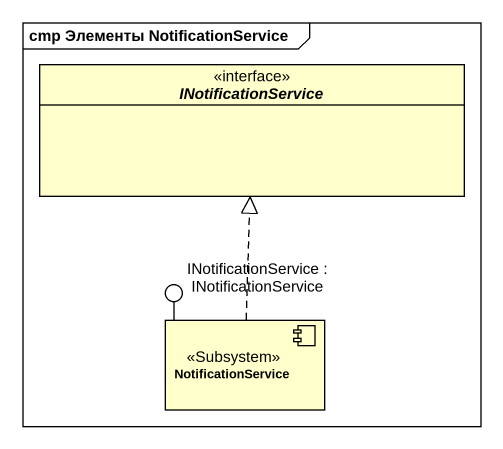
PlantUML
@startuml
mainframe cmp Элементы NotificationService
allowmixing
hide circle
hide empty members
interface INotificationService
() "INotificationService : INotificationService" as INotificationService_2
component NotificationService <<Subsystem>>
NotificationService -up- INotificationService_2
NotificationService .up.|> INotificationService
@enduml
